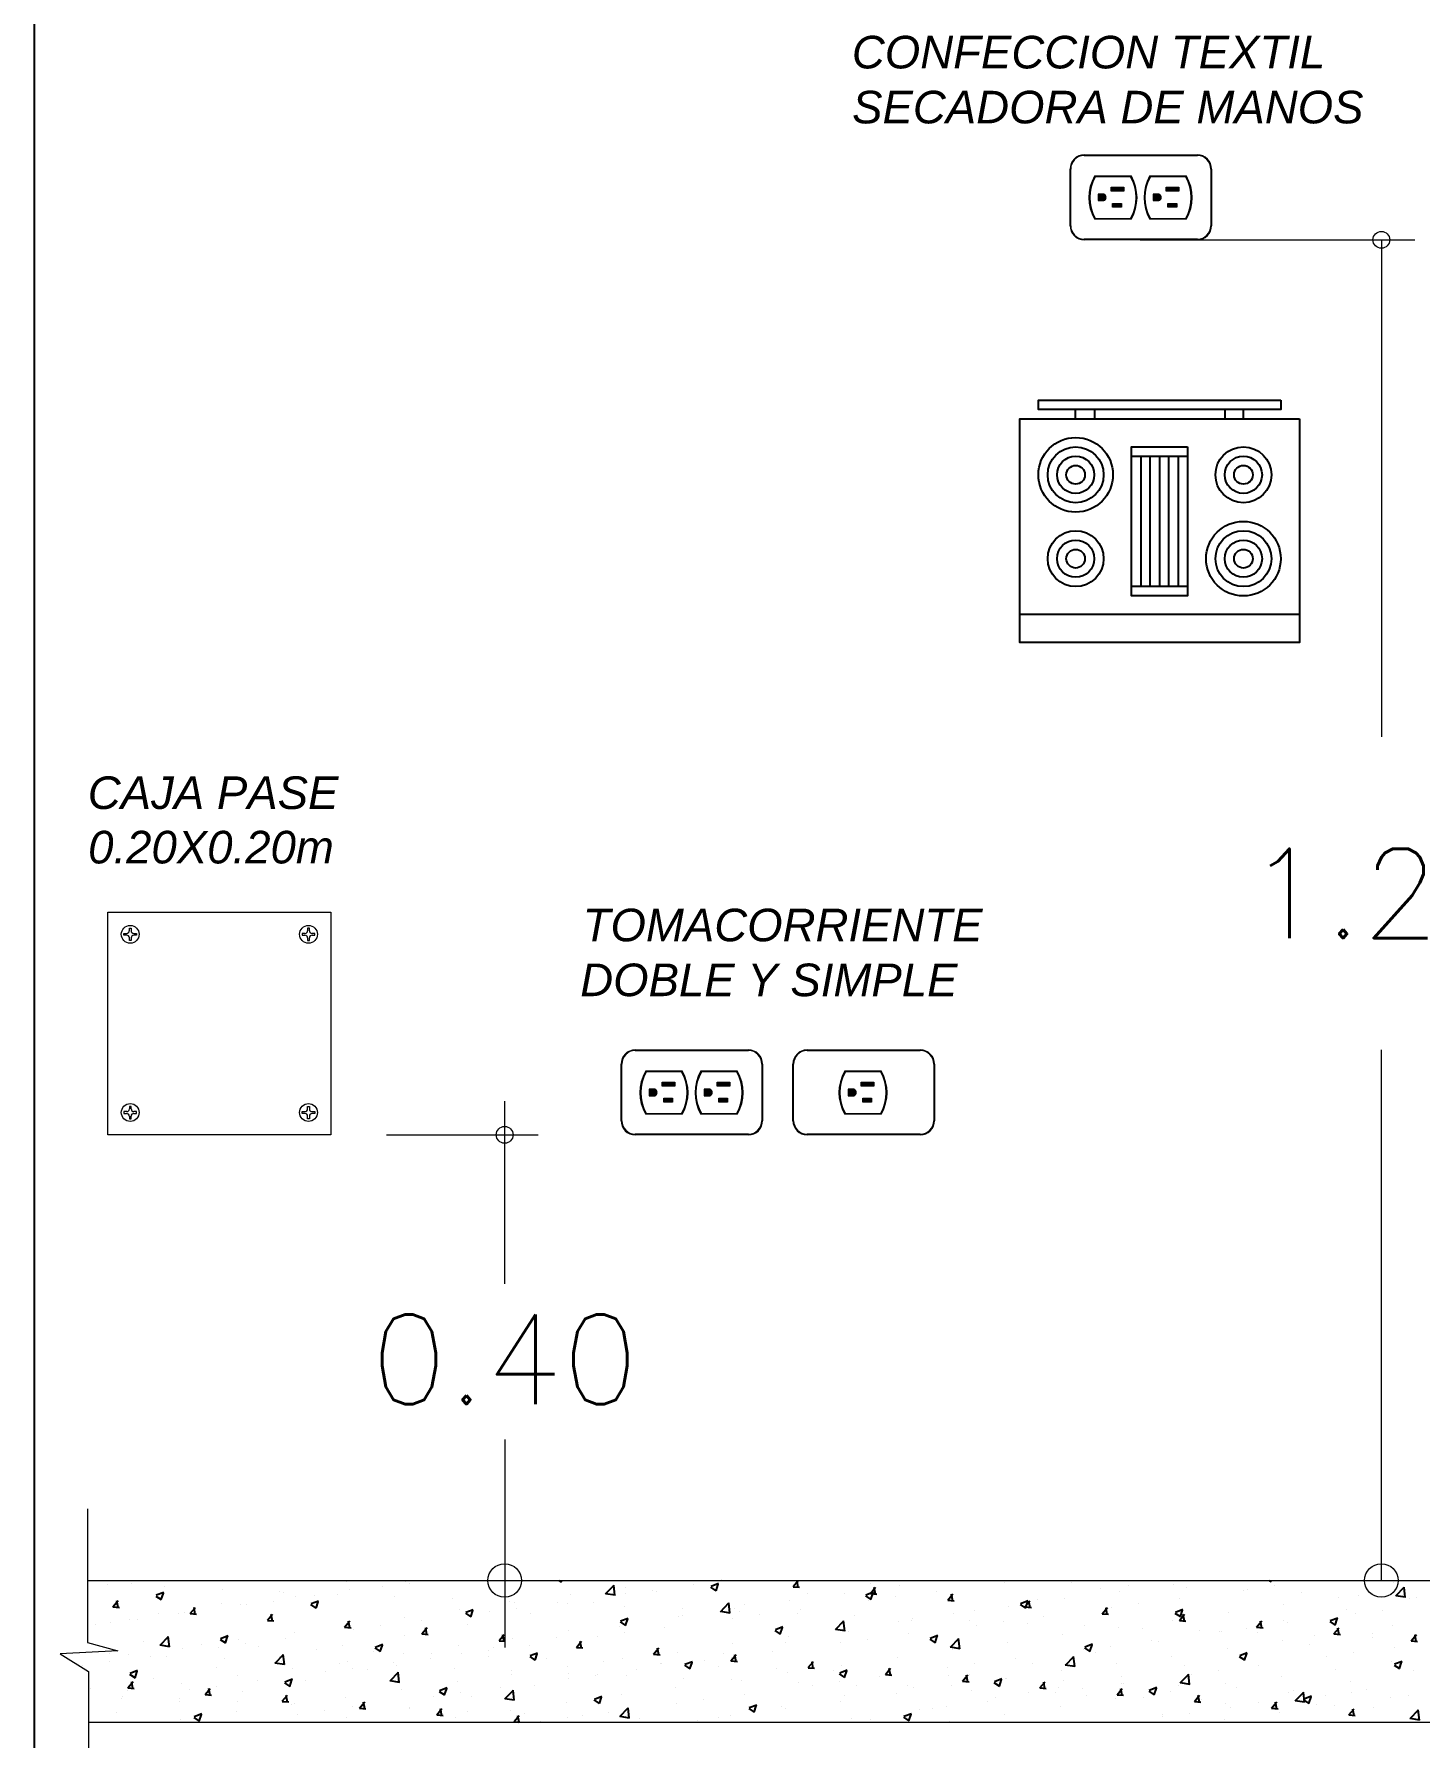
# Model space of a CAD drawing. Header units: inches. Extents: x 1693 to 10990, y 1878 to 5055.
# Drawn here: x 1761.98 to 1780.81, y 2192.87 to 2216.02 of the extents above; entities that cross this region are included whole.
import ezdxf

# ---------------------------------------------------------------- set-up
doc = ezdxf.new("R2010")
doc.units = ezdxf.units.IN
doc.layers.add('00 LEYENDA', color=3, linetype='Continuous', lineweight=9)
doc.layers.add('DETALLE2', color=1, linetype='Continuous', lineweight=5)
doc.layers.add('DETALLE', color=3, linetype='Continuous')
doc.styles.add('Arial cursiva', font='ariali.ttf')
doc.styles.add('Romans', font='romans.shx')

# ---------------------------------------------------------------- blocks, each defined once
blk = doc.blocks.new('_Small')
at = {"color": 0, "linetype": 'ByBlock', "lineweight": -2}
blk.add_circle((0, 0), 0.25, dxfattribs=at)
blk = doc.blocks.new('_Origin')
at = {"color": 0, "linetype": 'ByBlock', "lineweight": -2}
blk.add_line((0, 0), (-1, 0), dxfattribs=at)
blk.add_circle((0, 0), 0.5, dxfattribs=at)

msp = doc.modelspace()

# ---------------------------------------------------------------- hatches: boundary and pattern name
at = {"layer": 'DETALLE2'}
h = msp.add_hatch(color=256, dxfattribs=at)
h.dxf.hatch_style = 1
h.set_gradient(color1=(58, 62, 56), rotation=270, one_color=1, tint=1, name='INVCURVED')
h.paths.add_polyline_path([(1776.44, 2213.847), (1776.44, 2213.759), (1776.516, 2213.759, 0.74044), (1776.516, 2213.847)])
h = msp.add_hatch(color=256, dxfattribs=at)
h.dxf.hatch_style = 1
h.set_gradient(color1=(58, 62, 56), rotation=270, one_color=1, tint=1, name='INVCURVED')
h.paths.add_polyline_path([(1776.789, 2213.886), (1776.789, 2213.941), (1776.616, 2213.941), (1776.616, 2213.886)])
h = msp.add_hatch(color=256, dxfattribs=at)
h.dxf.hatch_style = 1
h.set_gradient(color1=(58, 62, 56), rotation=270, one_color=1, tint=1, name='INVCURVED')
h.paths.add_polyline_path([(1777.188, 2213.847), (1777.188, 2213.759), (1777.265, 2213.759, 0.74044), (1777.265, 2213.847)])
h = msp.add_hatch(color=256, dxfattribs=at)
h.dxf.hatch_style = 1
h.set_gradient(color1=(58, 62, 56), rotation=270, one_color=1, tint=1, name='INVCURVED')
h.paths.add_polyline_path([(1777.538, 2213.886), (1777.538, 2213.941), (1777.365, 2213.941), (1777.365, 2213.886)])
h = msp.add_hatch(color=256, dxfattribs=at)
h.dxf.hatch_style = 1
h.set_gradient(color1=(58, 62, 56), rotation=270, one_color=1, tint=1, name='INVCURVED')
h.paths.add_polyline_path([(1776.758, 2213.722), (1776.637, 2213.722), (1776.637, 2213.669), (1776.758, 2213.669)])
h = msp.add_hatch(color=256, dxfattribs=at)
h.dxf.hatch_style = 1
h.set_gradient(color1=(58, 62, 56), rotation=270, one_color=1, tint=1, name='INVCURVED')
h.paths.add_polyline_path([(1777.507, 2213.722), (1777.386, 2213.722), (1777.386, 2213.669), (1777.507, 2213.669)])
h = msp.add_hatch(color=256, dxfattribs=at)
h.dxf.hatch_style = 1
h.set_gradient(color1=(58, 62, 56), rotation=270, one_color=1, tint=1, name='INVCURVED')
h.paths.add_polyline_path([(1770.687, 2201.722), (1770.687, 2201.777), (1770.514, 2201.777), (1770.514, 2201.722)])
h = msp.add_hatch(color=256, dxfattribs=at)
h.dxf.hatch_style = 1
h.set_gradient(color1=(58, 62, 56), rotation=270, one_color=1, tint=1, name='INVCURVED')
h.paths.add_polyline_path([(1771.436, 2201.722), (1771.436, 2201.777), (1771.263, 2201.777), (1771.263, 2201.722)])
h = msp.add_hatch(color=256, dxfattribs=at)
h.dxf.hatch_style = 1
h.set_gradient(color1=(58, 62, 56), rotation=270, one_color=1, tint=1, name='INVCURVED')
h.paths.add_polyline_path([(1773.392, 2201.722), (1773.392, 2201.777), (1773.22, 2201.777), (1773.22, 2201.722)])
h = msp.add_hatch(color=256, dxfattribs=at)
h.dxf.hatch_style = 1
h.set_gradient(color1=(58, 62, 56), rotation=270, one_color=1, tint=1, name='INVCURVED')
h.paths.add_polyline_path([(1770.337, 2201.683), (1770.337, 2201.595), (1770.414, 2201.595, 0.74044), (1770.414, 2201.683)])
h = msp.add_hatch(color=256, dxfattribs=at)
h.dxf.hatch_style = 1
h.set_gradient(color1=(58, 62, 56), rotation=270, one_color=1, tint=1, name='INVCURVED')
h.paths.add_polyline_path([(1770.656, 2201.559), (1770.535, 2201.559), (1770.535, 2201.505), (1770.656, 2201.505)])
h = msp.add_hatch(color=256, dxfattribs=at)
h.dxf.hatch_style = 1
h.set_gradient(color1=(58, 62, 56), rotation=270, one_color=1, tint=1, name='INVCURVED')
h.paths.add_polyline_path([(1771.086, 2201.683), (1771.086, 2201.595), (1771.162, 2201.595, 0.74044), (1771.162, 2201.683)])
h = msp.add_hatch(color=256, dxfattribs=at)
h.dxf.hatch_style = 1
h.set_gradient(color1=(58, 62, 56), rotation=270, one_color=1, tint=1, name='INVCURVED')
h.paths.add_polyline_path([(1771.404, 2201.559), (1771.284, 2201.559), (1771.284, 2201.505), (1771.404, 2201.505)])
h = msp.add_hatch(color=256, dxfattribs=at)
h.dxf.hatch_style = 1
h.set_gradient(color1=(58, 62, 56), rotation=270, one_color=1, tint=1, name='INVCURVED')
h.paths.add_polyline_path([(1773.043, 2201.683), (1773.043, 2201.595), (1773.119, 2201.595, 0.74044), (1773.119, 2201.683)])
h = msp.add_hatch(color=256, dxfattribs=at)
h.dxf.hatch_style = 1
h.set_gradient(color1=(58, 62, 56), rotation=270, one_color=1, tint=1, name='INVCURVED')
h.paths.add_polyline_path([(1773.361, 2201.559), (1773.24, 2201.559), (1773.24, 2201.505), (1773.361, 2201.505)])

# ---------------------------------------------------------------- linework, layer by layer
at = {"color": 3, "lineweight": 5}
for p, q in [((1777.01, 2213.227), (1780.744, 2213.227)), ((1766.77, 2201.063), (1768.83, 2201.063)), ((1766.77, 2195.006), (1768.83, 2195.006)), ((1777.01, 2195.006), (1780.744, 2195.006))]:
    msp.add_line(p, q, dxfattribs=at)
at = {"color": 6, "lineweight": 5}
for p, q in [((1780.289, 2213.227), (1780.289, 2206.471)), ((1780.289, 2195.461), (1780.289, 2202.217)), ((1768.374, 2199.038), (1768.374, 2201.519)), ((1768.374, 2196.92), (1768.374, 2194.094))]:
    msp.add_line(p, q, dxfattribs=at)
at = {"color": 0}
for p, q in [((1776.134, 2210.793), (1776.134, 2210.919)), ((1776.388, 2210.919), (1776.388, 2210.793)), ((1778.161, 2210.919), (1778.161, 2210.793)), ((1778.414, 2210.793), (1778.414, 2210.919)), ((1776.894, 2210.286), (1777.654, 2210.286)), ((1777.021, 2210.286), (1777.021, 2208.513)), ((1777.148, 2208.513), (1777.148, 2210.286)), ((1777.274, 2210.286), (1777.274, 2208.513)), ((1777.401, 2208.513), (1777.401, 2210.286)), ((1777.528, 2210.286), (1777.528, 2208.513)), ((1777.654, 2208.513), (1776.894, 2208.513)), ((1779.174, 2208.133), (1775.374, 2208.133))]:
    msp.add_line(p, q, dxfattribs=at)
at = {"color": 3, "linetype": 'Continuous'}
for p, q in [((1762.974, 2194.954), (1762.974, 2194.954)), ((1763.296, 2194.969), (1763.296, 2194.969)), ((1763.633, 2194.795), (1763.706, 2194.746)), ((1763.639, 2194.809), (1763.741, 2194.848)), ((1763.706, 2194.746), (1763.736, 2194.834)), ((1763.755, 2194.921), (1763.755, 2194.921)), ((1764.537, 2194.888), (1764.537, 2194.888)), ((1765.318, 2194.855), (1765.318, 2194.855)), ((1765.372, 2194.845), (1765.372, 2194.845)), ((1765.529, 2194.788), (1765.529, 2194.788)), ((1765.787, 2194.797), (1765.787, 2194.797)), ((1766.099, 2194.822), (1766.099, 2194.822)), ((1766.226, 2194.992), (1766.226, 2194.992)), ((1766.268, 2194.882), (1766.268, 2194.882)), ((1766.711, 2194.918), (1766.711, 2194.918)), ((1766.881, 2194.789), (1766.881, 2194.789)), ((1767.028, 2194.991), (1767.028, 2194.991)), ((1767.078, 2194.967), (1767.078, 2194.967)), ((1769.11, 2195.006), (1769.143, 2194.984)), ((1769.143, 2194.984), (1769.15, 2195.006)), ((1769.262, 2194.811), (1769.262, 2194.811)), ((1769.743, 2194.83), (1769.874, 2194.809)), ((1769.746, 2194.824), (1769.86, 2194.943)), ((1769.873, 2194.804), (1769.857, 2194.943)), ((1770.013, 2194.914), (1770.013, 2194.914)), ((1770.016, 2194.827), (1770.016, 2194.827)), ((1770.383, 2194.875), (1770.383, 2194.875)), ((1770.434, 2194.851), (1770.434, 2194.851)), ((1770.937, 2194.948), (1770.937, 2194.948)), ((1771.173, 2194.916), (1771.246, 2194.867)), ((1771.179, 2194.929), (1771.282, 2194.968)), ((1771.247, 2194.866), (1771.276, 2194.955)), ((1771.287, 2194.998), (1771.287, 2194.998)), ((1771.315, 2195.003), (1771.314, 2195.006)), ((1772.295, 2194.923), (1772.365, 2195.006)), ((1772.295, 2194.922), (1772.382, 2194.914)), ((1772.365, 2194.911), (1772.348, 2195.003)), ((1772.492, 2194.823), (1772.492, 2194.823)), ((1772.986, 2194.827), (1772.986, 2194.827)), ((1773.277, 2194.798), (1773.35, 2194.749)), ((1773.283, 2194.812), (1773.385, 2194.851)), ((1773.345, 2194.969), (1773.345, 2194.969)), ((1773.345, 2194.831), (1773.415, 2194.915)), ((1773.345, 2194.83), (1773.432, 2194.822)), ((1773.35, 2194.749), (1773.38, 2194.838)), ((1773.414, 2194.819), (1773.397, 2194.911)), ((1773.688, 2194.784), (1773.688, 2194.784)), ((1773.746, 2194.936), (1773.746, 2194.936)), ((1774.242, 2194.857), (1774.242, 2194.857)), ((1774.395, 2194.739), (1774.465, 2194.823)), ((1774.464, 2194.727), (1774.447, 2194.819)), ((1775.167, 2194.978), (1775.167, 2194.978)), ((1776.075, 2194.973), (1776.075, 2194.973)), ((1776.465, 2194.897), (1776.465, 2194.897)), ((1776.731, 2194.859), (1776.731, 2194.859)), ((1776.857, 2194.94), (1776.857, 2194.94)), ((1777.47, 2194.952), (1777.47, 2194.952)), ((1777.638, 2194.907), (1777.638, 2194.907)), ((1778.42, 2194.874), (1778.42, 2194.874)), ((1778.472, 2194.887), (1778.472, 2194.887)), ((1778.759, 2195.006), (1778.787, 2194.987)), ((1778.787, 2194.987), (1778.793, 2195.006)), ((1778.839, 2194.935), (1778.839, 2194.935)), ((1779.201, 2194.841), (1779.201, 2194.841)), ((1779.674, 2195.005), (1779.674, 2195.005)), ((1779.982, 2194.808), (1779.982, 2194.808)), ((1780.455, 2194.972), (1780.455, 2194.972)), ((1780.464, 2194.881), (1780.464, 2194.881)), ((1780.484, 2194.802), (1780.614, 2194.782)), ((1780.487, 2194.797), (1780.601, 2194.915)), ((1780.614, 2194.776), (1780.597, 2194.915)), ((1763.049, 2194.648), (1763.12, 2194.732)), ((1763.049, 2194.648), (1763.137, 2194.64)), ((1763.119, 2194.637), (1763.102, 2194.728)), ((1763.665, 2194.552), (1763.665, 2194.552)), ((1763.941, 2194.554), (1763.941, 2194.554)), ((1764.017, 2194.575), (1764.017, 2194.575)), ((1764.099, 2194.556), (1764.17, 2194.641)), ((1764.099, 2194.556), (1764.187, 2194.548)), ((1764.169, 2194.545), (1764.152, 2194.637)), ((1764.519, 2194.699), (1764.519, 2194.699)), ((1764.777, 2194.685), (1764.777, 2194.685)), ((1764.866, 2194.676), (1764.866, 2194.676)), ((1765.232, 2194.724), (1765.232, 2194.724)), ((1765.736, 2194.678), (1765.809, 2194.629)), ((1765.742, 2194.691), (1765.845, 2194.731)), ((1765.81, 2194.629), (1765.839, 2194.717)), ((1767.662, 2194.756), (1767.662, 2194.756)), ((1767.762, 2194.607), (1767.762, 2194.607)), ((1767.84, 2194.561), (1767.913, 2194.512)), ((1767.846, 2194.574), (1767.948, 2194.613)), ((1767.913, 2194.512), (1767.943, 2194.6)), ((1768.171, 2194.584), (1768.171, 2194.584)), ((1768.443, 2194.723), (1768.443, 2194.723)), ((1768.501, 2194.701), (1768.501, 2194.701)), ((1768.538, 2194.632), (1768.538, 2194.632)), ((1768.726, 2194.558), (1768.726, 2194.558)), ((1769.092, 2194.705), (1769.092, 2194.705)), ((1769.225, 2194.69), (1769.225, 2194.69)), ((1769.58, 2194.705), (1769.58, 2194.705)), ((1770.006, 2194.657), (1770.006, 2194.657)), ((1770.787, 2194.624), (1770.787, 2194.624)), ((1771.305, 2194.587), (1771.436, 2194.567)), ((1771.308, 2194.582), (1771.422, 2194.701)), ((1771.435, 2194.562), (1771.419, 2194.701)), ((1771.495, 2194.63), (1771.495, 2194.63)), ((1771.569, 2194.591), (1771.569, 2194.591)), ((1771.638, 2194.676), (1771.638, 2194.676)), ((1772.247, 2194.733), (1772.247, 2194.733)), ((1772.35, 2194.558), (1772.35, 2194.558)), ((1772.397, 2194.614), (1772.397, 2194.614)), ((1773.322, 2194.736), (1773.322, 2194.736)), ((1774.395, 2194.738), (1774.482, 2194.731)), ((1774.758, 2194.604), (1774.758, 2194.604)), ((1775.219, 2194.646), (1775.219, 2194.646)), ((1775.38, 2194.681), (1775.453, 2194.632)), ((1775.386, 2194.695), (1775.489, 2194.734)), ((1775.445, 2194.647), (1775.515, 2194.731)), ((1775.445, 2194.646), (1775.532, 2194.639)), ((1775.454, 2194.632), (1775.483, 2194.72)), ((1775.514, 2194.635), (1775.497, 2194.727)), ((1775.611, 2194.75), (1775.611, 2194.75)), ((1775.979, 2194.756), (1775.979, 2194.756)), ((1776.494, 2194.555), (1776.582, 2194.547)), ((1776.495, 2194.555), (1776.565, 2194.639)), ((1776.564, 2194.544), (1776.547, 2194.635)), ((1776.627, 2194.644), (1776.627, 2194.644)), ((1776.993, 2194.692), (1776.993, 2194.692)), ((1777.484, 2194.564), (1777.557, 2194.515)), ((1777.49, 2194.577), (1777.592, 2194.617)), ((1777.548, 2194.765), (1777.548, 2194.765)), ((1777.557, 2194.515), (1777.587, 2194.603)), ((1778.213, 2194.575), (1778.213, 2194.575)), ((1778.964, 2194.678), (1778.964, 2194.678)), ((1779.704, 2194.772), (1779.704, 2194.772)), ((1779.819, 2194.609), (1779.819, 2194.609)), ((1779.932, 2194.553), (1779.932, 2194.553)), ((1780.299, 2194.601), (1780.299, 2194.601)), ((1780.673, 2194.756), (1780.673, 2194.756)), ((1780.764, 2194.775), (1780.764, 2194.775)), ((1762.811, 2194.406), (1762.811, 2194.406)), ((1763.021, 2194.433), (1763.021, 2194.433)), ((1763.278, 2194.481), (1763.278, 2194.481)), ((1763.387, 2194.481), (1763.387, 2194.481)), ((1765.149, 2194.465), (1765.22, 2194.549)), ((1765.149, 2194.464), (1765.237, 2194.456)), ((1765.219, 2194.453), (1765.202, 2194.545)), ((1766.199, 2194.373), (1766.27, 2194.457)), ((1766.199, 2194.372), (1766.286, 2194.364)), ((1766.25, 2194.394), (1766.25, 2194.394)), ((1766.268, 2194.361), (1766.252, 2194.453)), ((1766.326, 2194.341), (1766.326, 2194.341)), ((1766.692, 2194.389), (1766.692, 2194.389)), ((1767.011, 2194.504), (1767.011, 2194.504)), ((1767.247, 2194.462), (1767.247, 2194.462)), ((1767.249, 2194.281), (1767.319, 2194.365)), ((1767.318, 2194.269), (1767.301, 2194.361)), ((1767.873, 2194.412), (1767.873, 2194.412)), ((1769.244, 2194.323), (1769.244, 2194.323)), ((1769.931, 2194.383), (1769.931, 2194.383)), ((1769.943, 2194.444), (1770.016, 2194.394)), ((1769.95, 2194.457), (1770.052, 2194.496)), ((1769.995, 2194.426), (1769.995, 2194.426)), ((1770.017, 2194.394), (1770.046, 2194.483)), ((1770.552, 2194.371), (1770.552, 2194.371)), ((1770.735, 2194.52), (1770.735, 2194.52)), ((1770.784, 2194.53), (1770.784, 2194.53)), ((1771.477, 2194.493), (1771.477, 2194.493)), ((1771.843, 2194.541), (1771.843, 2194.541)), ((1772.047, 2194.326), (1772.12, 2194.277)), ((1772.053, 2194.34), (1772.156, 2194.379)), ((1772.12, 2194.277), (1772.15, 2194.366)), ((1772.868, 2194.345), (1772.998, 2194.325)), ((1772.87, 2194.34), (1772.984, 2194.459)), ((1772.968, 2194.339), (1772.968, 2194.339)), ((1772.997, 2194.319), (1772.981, 2194.458)), ((1773.132, 2194.525), (1773.132, 2194.525)), ((1773.728, 2194.449), (1773.728, 2194.449)), ((1773.904, 2194.457), (1773.904, 2194.457)), ((1773.913, 2194.492), (1773.913, 2194.492)), ((1774.48, 2194.552), (1774.48, 2194.552)), ((1774.694, 2194.459), (1774.694, 2194.459)), ((1774.782, 2194.401), (1774.782, 2194.401)), ((1775.148, 2194.449), (1775.148, 2194.449)), ((1775.476, 2194.426), (1775.476, 2194.426)), ((1775.703, 2194.522), (1775.703, 2194.522)), ((1776.257, 2194.393), (1776.257, 2194.393)), ((1776.713, 2194.371), (1776.713, 2194.371)), ((1777.038, 2194.36), (1777.038, 2194.36)), ((1777.452, 2194.465), (1777.452, 2194.465)), ((1777.544, 2194.463), (1777.615, 2194.547)), ((1777.544, 2194.463), (1777.632, 2194.455)), ((1777.614, 2194.452), (1777.597, 2194.543)), ((1777.82, 2194.327), (1777.82, 2194.327)), ((1778.454, 2194.358), (1778.454, 2194.358)), ((1778.594, 2194.372), (1778.665, 2194.456)), ((1778.594, 2194.371), (1778.682, 2194.363)), ((1778.664, 2194.36), (1778.647, 2194.452)), ((1778.965, 2194.463), (1778.965, 2194.463)), ((1779.008, 2194.431), (1779.008, 2194.431)), ((1779.587, 2194.447), (1779.66, 2194.398)), ((1779.594, 2194.46), (1779.696, 2194.499)), ((1779.644, 2194.28), (1779.715, 2194.364)), ((1779.661, 2194.398), (1779.69, 2194.486)), ((1779.714, 2194.268), (1779.697, 2194.36)), ((1780.446, 2194.394), (1780.446, 2194.394)), ((1763.47, 2194.173), (1763.47, 2194.173)), ((1763.689, 2194.131), (1763.819, 2194.11)), ((1763.691, 2194.125), (1763.805, 2194.244)), ((1763.818, 2194.105), (1763.802, 2194.244)), ((1764.252, 2194.14), (1764.252, 2194.14)), ((1764.481, 2194.098), (1764.481, 2194.098)), ((1764.507, 2194.206), (1764.579, 2194.157)), ((1764.513, 2194.219), (1764.615, 2194.259)), ((1764.58, 2194.157), (1764.609, 2194.245)), ((1764.76, 2194.198), (1764.76, 2194.198)), ((1764.847, 2194.146), (1764.847, 2194.146)), ((1765.033, 2194.107), (1765.033, 2194.107)), ((1765.402, 2194.219), (1765.402, 2194.219)), ((1765.511, 2194.301), (1765.511, 2194.301)), ((1766.166, 2194.118), (1766.166, 2194.118)), ((1766.616, 2194.102), (1766.719, 2194.141)), ((1766.683, 2194.039), (1766.713, 2194.128)), ((1767.019, 2194.265), (1767.019, 2194.265)), ((1767.249, 2194.28), (1767.336, 2194.273)), ((1767.744, 2194.12), (1767.744, 2194.12)), ((1768.223, 2194.09), (1768.223, 2194.09)), ((1768.299, 2194.189), (1768.369, 2194.273)), ((1768.299, 2194.188), (1768.386, 2194.181)), ((1768.368, 2194.177), (1768.351, 2194.269)), ((1768.484, 2194.214), (1768.484, 2194.214)), ((1768.707, 2194.128), (1768.707, 2194.128)), ((1769.077, 2194.237), (1769.077, 2194.237)), ((1769.348, 2194.096), (1769.436, 2194.089)), ((1769.349, 2194.097), (1769.419, 2194.181)), ((1769.418, 2194.086), (1769.401, 2194.177)), ((1769.631, 2194.25), (1769.631, 2194.25)), ((1769.998, 2194.298), (1769.998, 2194.298)), ((1770.398, 2194.005), (1770.469, 2194.089)), ((1771.477, 2194.143), (1771.477, 2194.143)), ((1772.197, 2194.164), (1772.197, 2194.164)), ((1772.229, 2194.246), (1772.229, 2194.246)), ((1772.937, 2194.158), (1772.937, 2194.158)), ((1773.051, 2194.311), (1773.051, 2194.311)), ((1773.303, 2194.206), (1773.303, 2194.206)), ((1773.857, 2194.279), (1773.857, 2194.279)), ((1774.151, 2194.209), (1774.223, 2194.16)), ((1774.157, 2194.222), (1774.259, 2194.262)), ((1774.224, 2194.16), (1774.253, 2194.248)), ((1774.43, 2194.103), (1774.56, 2194.083)), ((1774.432, 2194.098), (1774.546, 2194.216)), ((1774.559, 2194.077), (1774.543, 2194.216)), ((1775.201, 2194.159), (1775.201, 2194.159)), ((1775.962, 2194.268), (1775.962, 2194.268)), ((1776.254, 2194.092), (1776.327, 2194.043)), ((1776.26, 2194.105), (1776.363, 2194.145)), ((1776.327, 2194.043), (1776.357, 2194.131)), ((1776.608, 2194.115), (1776.608, 2194.115)), ((1777.163, 2194.188), (1777.163, 2194.188)), ((1777.258, 2194.17), (1777.258, 2194.17)), ((1778.087, 2194.31), (1778.087, 2194.31)), ((1778.112, 2194.316), (1778.112, 2194.316)), ((1778.601, 2194.294), (1778.601, 2194.294)), ((1778.946, 2194.191), (1778.946, 2194.191)), ((1779.316, 2194.141), (1779.316, 2194.141)), ((1779.382, 2194.261), (1779.382, 2194.261)), ((1779.644, 2194.279), (1779.732, 2194.271)), ((1779.686, 2194.284), (1779.686, 2194.284)), ((1780.164, 2194.228), (1780.164, 2194.228)), ((1780.17, 2194.288), (1780.17, 2194.288)), ((1780.468, 2194.097), (1780.468, 2194.097)), ((1780.694, 2194.188), (1780.765, 2194.272)), ((1780.694, 2194.187), (1780.781, 2194.179)), ((1780.763, 2194.176), (1780.747, 2194.268)), ((1762.997, 2194.01), (1762.997, 2194.01)), ((1763.002, 2193.904), (1763.002, 2193.904)), ((1763.26, 2193.994), (1763.26, 2193.994)), ((1763.556, 2193.976), (1763.556, 2193.976)), ((1763.779, 2193.976), (1763.779, 2193.976)), ((1763.999, 2194.088), (1763.999, 2194.088)), ((1764.56, 2193.943), (1764.56, 2193.943)), ((1765.251, 2193.888), (1765.381, 2193.868)), ((1765.253, 2193.883), (1765.367, 2194.002)), ((1765.312, 2193.972), (1765.312, 2193.972)), ((1765.342, 2193.91), (1765.342, 2193.91)), ((1765.38, 2193.863), (1765.364, 2194.002)), ((1765.814, 2194.074), (1765.814, 2194.074)), ((1766.123, 2193.877), (1766.123, 2193.877)), ((1766.233, 2193.907), (1766.233, 2193.907)), ((1766.596, 2194.041), (1766.596, 2194.041)), ((1766.61, 2194.089), (1766.683, 2194.04)), ((1766.862, 2193.885), (1766.862, 2193.885)), ((1766.993, 2194.017), (1766.993, 2194.017)), ((1767.37, 2193.944), (1767.37, 2193.944)), ((1767.377, 2194.008), (1767.377, 2194.008)), ((1767.786, 2194.007), (1767.786, 2194.007)), ((1768.153, 2194.055), (1768.153, 2194.055)), ((1768.158, 2193.975), (1768.158, 2193.975)), ((1768.714, 2193.971), (1768.786, 2193.922)), ((1768.72, 2193.985), (1768.822, 2194.024)), ((1768.787, 2193.922), (1768.817, 2194.011)), ((1768.94, 2193.942), (1768.94, 2193.942)), ((1769.721, 2193.909), (1769.721, 2193.909)), ((1769.978, 2193.939), (1769.978, 2193.939)), ((1770.398, 2194.005), (1770.486, 2193.997)), ((1770.468, 2193.994), (1770.451, 2194.085)), ((1770.49, 2193.871), (1770.49, 2193.871)), ((1770.502, 2193.876), (1770.502, 2193.876)), ((1770.717, 2194.033), (1770.717, 2194.033)), ((1770.823, 2193.868), (1770.926, 2193.907)), ((1770.89, 2193.805), (1770.92, 2193.893)), ((1771.091, 2193.915), (1771.091, 2193.915)), ((1771.343, 2194.017), (1771.343, 2194.017)), ((1771.448, 2193.914), (1771.519, 2193.998)), ((1771.448, 2193.913), (1771.536, 2193.905)), ((1771.458, 2193.964), (1771.458, 2193.964)), ((1771.518, 2193.902), (1771.501, 2193.994)), ((1772.012, 2194.037), (1772.012, 2194.037)), ((1772.498, 2193.822), (1772.569, 2193.906)), ((1772.568, 2193.81), (1772.551, 2193.902)), ((1773.71, 2193.962), (1773.71, 2193.962)), ((1774.462, 2194.065), (1774.462, 2194.065)), ((1774.763, 2193.872), (1774.763, 2193.872)), ((1775.318, 2193.945), (1775.318, 2193.945)), ((1775.551, 2193.877), (1775.551, 2193.877)), ((1775.992, 2193.86), (1776.122, 2193.84)), ((1775.994, 2193.855), (1776.108, 2193.974)), ((1776.121, 2193.835), (1776.105, 2193.974)), ((1776.242, 2194.067), (1776.242, 2194.067)), ((1776.405, 2194.023), (1776.405, 2194.023)), ((1776.695, 2193.884), (1776.695, 2193.884)), ((1777.435, 2193.978), (1777.435, 2193.978)), ((1778.195, 2194.088), (1778.195, 2194.088)), ((1778.358, 2193.975), (1778.43, 2193.926)), ((1778.364, 2193.988), (1778.466, 2194.027)), ((1778.431, 2193.925), (1778.461, 2194.014)), ((1778.463, 2193.995), (1778.463, 2193.995)), ((1779.547, 2193.975), (1779.547, 2193.975)), ((1779.914, 2194.024), (1779.914, 2194.024)), ((1780.428, 2193.907), (1780.428, 2193.907)), ((1780.467, 2193.871), (1780.57, 2193.91)), ((1780.534, 2193.808), (1780.564, 2193.897)), ((1762.636, 2193.855), (1762.636, 2193.855)), ((1763.252, 2193.547), (1763.323, 2193.631)), ((1763.277, 2193.734), (1763.35, 2193.685)), ((1763.283, 2193.747), (1763.385, 2193.786)), ((1763.322, 2193.536), (1763.305, 2193.627)), ((1763.35, 2193.685), (1763.38, 2193.773)), ((1763.605, 2193.679), (1763.605, 2193.679)), ((1764.458, 2193.825), (1764.458, 2193.825)), ((1764.742, 2193.71), (1764.742, 2193.71)), ((1765.017, 2193.642), (1765.017, 2193.642)), ((1765.386, 2193.63), (1765.489, 2193.669)), ((1765.453, 2193.567), (1765.483, 2193.656)), ((1765.493, 2193.813), (1765.493, 2193.813)), ((1765.663, 2193.651), (1765.663, 2193.651)), ((1765.941, 2193.764), (1765.941, 2193.764)), ((1766.307, 2193.812), (1766.307, 2193.812)), ((1766.516, 2193.797), (1766.516, 2193.797)), ((1766.813, 2193.646), (1766.943, 2193.626)), ((1766.816, 2193.641), (1766.93, 2193.76)), ((1766.904, 2193.844), (1766.904, 2193.844)), ((1766.942, 2193.62), (1766.926, 2193.759)), ((1767.686, 2193.811), (1767.686, 2193.811)), ((1767.727, 2193.633), (1767.727, 2193.633)), ((1768.466, 2193.726), (1768.466, 2193.726)), ((1768.467, 2193.778), (1768.467, 2193.778)), ((1769.226, 2193.836), (1769.226, 2193.836)), ((1769.246, 2193.672), (1769.246, 2193.672)), ((1769.248, 2193.745), (1769.248, 2193.745)), ((1769.613, 2193.721), (1769.613, 2193.721)), ((1769.636, 2193.724), (1769.636, 2193.724)), ((1770.03, 2193.712), (1770.03, 2193.712)), ((1770.167, 2193.794), (1770.167, 2193.794)), ((1770.811, 2193.679), (1770.811, 2193.679)), ((1770.817, 2193.854), (1770.89, 2193.805)), ((1771.284, 2193.843), (1771.284, 2193.843)), ((1771.459, 2193.655), (1771.459, 2193.655)), ((1771.592, 2193.646), (1771.592, 2193.646)), ((1772.065, 2193.81), (1772.065, 2193.81)), ((1772.211, 2193.758), (1772.211, 2193.758)), ((1772.498, 2193.821), (1772.586, 2193.813)), ((1772.847, 2193.777), (1772.847, 2193.777)), ((1772.918, 2193.629), (1772.918, 2193.629)), ((1772.921, 2193.737), (1772.994, 2193.688)), ((1772.927, 2193.75), (1773.029, 2193.79)), ((1772.95, 2193.852), (1772.95, 2193.852)), ((1772.994, 2193.688), (1773.024, 2193.776)), ((1773.472, 2193.702), (1773.472, 2193.702)), ((1773.548, 2193.73), (1773.619, 2193.814)), ((1773.548, 2193.729), (1773.635, 2193.721)), ((1773.617, 2193.718), (1773.601, 2193.81)), ((1773.628, 2193.744), (1773.628, 2193.744)), ((1774.397, 2193.824), (1774.397, 2193.824)), ((1774.409, 2193.711), (1774.409, 2193.711)), ((1774.598, 2193.638), (1774.668, 2193.722)), ((1774.598, 2193.637), (1774.685, 2193.63)), ((1774.667, 2193.626), (1774.65, 2193.718)), ((1774.697, 2193.73), (1774.697, 2193.73)), ((1775.03, 2193.633), (1775.133, 2193.672)), ((1775.097, 2193.571), (1775.127, 2193.659)), ((1775.184, 2193.671), (1775.184, 2193.671)), ((1775.191, 2193.678), (1775.191, 2193.678)), ((1775.648, 2193.546), (1775.718, 2193.63)), ((1775.717, 2193.534), (1775.7, 2193.626)), ((1775.944, 2193.781), (1775.944, 2193.781)), ((1775.972, 2193.645), (1775.972, 2193.645)), ((1776.755, 2193.702), (1776.755, 2193.702)), ((1777.556, 2193.613), (1777.67, 2193.732)), ((1777.609, 2193.848), (1777.609, 2193.848)), ((1777.683, 2193.593), (1777.667, 2193.732)), ((1777.702, 2193.732), (1777.702, 2193.732)), ((1778.069, 2193.781), (1778.069, 2193.781)), ((1778.623, 2193.854), (1778.623, 2193.854)), ((1778.929, 2193.703), (1778.929, 2193.703)), ((1779.668, 2193.797), (1779.668, 2193.797)), ((1779.875, 2193.629), (1779.875, 2193.629)), ((1780.461, 2193.857), (1780.534, 2193.808)), ((1780.729, 2193.776), (1780.729, 2193.776)), ((1762.751, 2193.532), (1762.751, 2193.532)), ((1763.171, 2193.399), (1763.171, 2193.399)), ((1763.179, 2193.429), (1763.179, 2193.429)), ((1763.242, 2193.507), (1763.242, 2193.507)), ((1763.252, 2193.547), (1763.34, 2193.539)), ((1763.96, 2193.396), (1763.96, 2193.396)), ((1763.981, 2193.601), (1763.981, 2193.601)), ((1764.096, 2193.521), (1764.096, 2193.521)), ((1764.302, 2193.455), (1764.373, 2193.54)), ((1764.302, 2193.455), (1764.39, 2193.447)), ((1764.372, 2193.444), (1764.355, 2193.536)), ((1764.462, 2193.569), (1764.462, 2193.569)), ((1764.809, 2193.504), (1764.809, 2193.504)), ((1765.352, 2193.364), (1765.423, 2193.448)), ((1765.38, 2193.617), (1765.453, 2193.567)), ((1765.422, 2193.352), (1765.405, 2193.444)), ((1766.215, 2193.42), (1766.215, 2193.42)), ((1766.975, 2193.53), (1766.975, 2193.53)), ((1767.401, 2193.429), (1767.401, 2193.429)), ((1767.484, 2193.499), (1767.557, 2193.45)), ((1767.49, 2193.513), (1767.592, 2193.552)), ((1767.557, 2193.45), (1767.587, 2193.539)), ((1767.768, 2193.478), (1767.768, 2193.478)), ((1767.929, 2193.431), (1767.929, 2193.431)), ((1768.322, 2193.551), (1768.322, 2193.551)), ((1768.375, 2193.404), (1768.505, 2193.384)), ((1768.378, 2193.399), (1768.492, 2193.517)), ((1768.505, 2193.378), (1768.488, 2193.517)), ((1768.782, 2193.578), (1768.782, 2193.578)), ((1769.593, 2193.395), (1769.696, 2193.435)), ((1769.661, 2193.333), (1769.69, 2193.421)), ((1769.96, 2193.452), (1769.96, 2193.452)), ((1770.699, 2193.546), (1770.699, 2193.546)), ((1771.627, 2193.459), (1771.627, 2193.459)), ((1772.374, 2193.613), (1772.374, 2193.613)), ((1772.552, 2193.581), (1772.552, 2193.581)), ((1772.99, 2193.437), (1772.99, 2193.437)), ((1773.155, 2193.58), (1773.155, 2193.58)), ((1773.693, 2193.475), (1773.693, 2193.475)), ((1773.844, 2193.584), (1773.844, 2193.584)), ((1773.937, 2193.547), (1773.937, 2193.547)), ((1774.444, 2193.578), (1774.444, 2193.578)), ((1774.718, 2193.514), (1774.718, 2193.514)), ((1775.024, 2193.62), (1775.097, 2193.571)), ((1775.048, 2193.409), (1775.048, 2193.409)), ((1775.499, 2193.481), (1775.499, 2193.481)), ((1775.648, 2193.545), (1775.735, 2193.538)), ((1775.857, 2193.489), (1775.857, 2193.489)), ((1775.902, 2193.555), (1775.902, 2193.555)), ((1776.223, 2193.538), (1776.223, 2193.538)), ((1776.281, 2193.448), (1776.281, 2193.448)), ((1776.677, 2193.397), (1776.677, 2193.397)), ((1776.698, 2193.454), (1776.768, 2193.538)), ((1776.698, 2193.454), (1776.785, 2193.446)), ((1776.767, 2193.443), (1776.75, 2193.534)), ((1776.753, 2193.612), (1776.753, 2193.612)), ((1776.778, 2193.611), (1776.778, 2193.611)), ((1777.062, 2193.415), (1777.062, 2193.415)), ((1777.128, 2193.503), (1777.201, 2193.453)), ((1777.134, 2193.516), (1777.236, 2193.555)), ((1777.201, 2193.453), (1777.231, 2193.542)), ((1777.417, 2193.491), (1777.417, 2193.491)), ((1777.535, 2193.579), (1777.535, 2193.579)), ((1777.554, 2193.618), (1777.684, 2193.598)), ((1777.747, 2193.362), (1777.818, 2193.447)), ((1777.817, 2193.351), (1777.8, 2193.442)), ((1778.177, 2193.6), (1778.177, 2193.6)), ((1778.316, 2193.546), (1778.316, 2193.546)), ((1779.022, 2193.483), (1779.022, 2193.483)), ((1779.097, 2193.513), (1779.097, 2193.513)), ((1779.119, 2193.371), (1779.233, 2193.49)), ((1779.162, 2193.398), (1779.162, 2193.398)), ((1779.245, 2193.35), (1779.229, 2193.489)), ((1779.237, 2193.399), (1779.34, 2193.438)), ((1779.305, 2193.336), (1779.334, 2193.425)), ((1779.529, 2193.446), (1779.529, 2193.446)), ((1779.879, 2193.48), (1779.879, 2193.48)), ((1780.083, 2193.519), (1780.083, 2193.519)), ((1780.41, 2193.42), (1780.41, 2193.42)), ((1780.66, 2193.447), (1780.66, 2193.447)), ((1763.102, 2193.211), (1763.102, 2193.211)), ((1763.955, 2193.358), (1763.955, 2193.358)), ((1764.156, 2193.158), (1764.259, 2193.197)), ((1764.224, 2193.095), (1764.253, 2193.184)), ((1764.724, 2193.223), (1764.724, 2193.223)), ((1764.742, 2193.363), (1764.742, 2193.363)), ((1765.352, 2193.363), (1765.44, 2193.355)), ((1765.475, 2193.326), (1765.475, 2193.326)), ((1765.523, 2193.33), (1765.523, 2193.33)), ((1765.556, 2193.187), (1765.556, 2193.187)), ((1765.922, 2193.235), (1765.922, 2193.235)), ((1766.304, 2193.297), (1766.304, 2193.297)), ((1766.402, 2193.272), (1766.473, 2193.356)), ((1766.402, 2193.271), (1766.489, 2193.263)), ((1766.472, 2193.26), (1766.455, 2193.352)), ((1766.477, 2193.308), (1766.477, 2193.308)), ((1767.075, 2193.285), (1767.075, 2193.285)), ((1767.086, 2193.264), (1767.086, 2193.264)), ((1767.452, 2193.18), (1767.522, 2193.264)), ((1767.452, 2193.179), (1767.539, 2193.172)), ((1767.521, 2193.168), (1767.504, 2193.26)), ((1767.867, 2193.231), (1767.867, 2193.231)), ((1768.448, 2193.239), (1768.448, 2193.239)), ((1768.502, 2193.088), (1768.572, 2193.172)), ((1768.57, 2193.082), (1768.554, 2193.168)), ((1768.649, 2193.198), (1768.649, 2193.198)), ((1769.208, 2193.349), (1769.208, 2193.349)), ((1769.43, 2193.165), (1769.43, 2193.165)), ((1769.587, 2193.382), (1769.66, 2193.333)), ((1769.782, 2193.216), (1769.782, 2193.216)), ((1769.94, 2193.156), (1770.054, 2193.275)), ((1770.067, 2193.136), (1770.051, 2193.275)), ((1770.706, 2193.338), (1770.706, 2193.338)), ((1771.073, 2193.386), (1771.073, 2193.386)), ((1771.442, 2193.168), (1771.442, 2193.168)), ((1771.691, 2193.265), (1771.764, 2193.216)), ((1771.697, 2193.278), (1771.799, 2193.318)), ((1771.764, 2193.216), (1771.794, 2193.304)), ((1772.137, 2193.291), (1772.137, 2193.291)), ((1772.193, 2193.271), (1772.193, 2193.271)), ((1772.932, 2193.365), (1772.932, 2193.365)), ((1773.8, 2193.161), (1773.903, 2193.2)), ((1773.868, 2193.098), (1773.897, 2193.187)), ((1774.012, 2193.247), (1774.012, 2193.247)), ((1774.194, 2193.262), (1774.194, 2193.262)), ((1774.378, 2193.295), (1774.378, 2193.295)), ((1774.933, 2193.368), (1774.933, 2193.368)), ((1775.166, 2193.184), (1775.166, 2193.184)), ((1775.926, 2193.294), (1775.926, 2193.294)), ((1777.314, 2193.19), (1777.314, 2193.19)), ((1777.683, 2193.203), (1777.683, 2193.203)), ((1777.747, 2193.362), (1777.835, 2193.354)), ((1777.843, 2193.382), (1777.843, 2193.382)), ((1778.168, 2193.336), (1778.168, 2193.336)), ((1778.238, 2193.276), (1778.238, 2193.276)), ((1778.625, 2193.349), (1778.625, 2193.349)), ((1778.797, 2193.271), (1778.868, 2193.355)), ((1778.797, 2193.27), (1778.885, 2193.262)), ((1778.867, 2193.259), (1778.85, 2193.351)), ((1778.911, 2193.216), (1778.911, 2193.216)), ((1779.116, 2193.376), (1779.246, 2193.356)), ((1779.231, 2193.385), (1779.304, 2193.336)), ((1779.406, 2193.316), (1779.406, 2193.316)), ((1779.65, 2193.31), (1779.65, 2193.31)), ((1779.847, 2193.179), (1779.918, 2193.263)), ((1779.847, 2193.178), (1779.935, 2193.17)), ((1779.917, 2193.167), (1779.9, 2193.259)), ((1780.187, 2193.283), (1780.187, 2193.283)), ((1780.681, 2193.129), (1780.795, 2193.247)), ((1780.808, 2193.108), (1780.791, 2193.247)), ((1763.964, 2193.113), (1763.964, 2193.113)), ((1764.15, 2193.144), (1764.223, 2193.095)), ((1766.222, 2193.138), (1766.222, 2193.138)), ((1767.709, 2193.145), (1767.709, 2193.145)), ((1768.502, 2193.087), (1768.566, 2193.082)), ((1768.861, 2193.095), (1768.861, 2193.095)), ((1769.228, 2193.143), (1769.228, 2193.143)), ((1769.937, 2193.161), (1770.068, 2193.141)), ((1770.211, 2193.132), (1770.211, 2193.132)), ((1770.993, 2193.099), (1770.993, 2193.099)), ((1771.283, 2193.144), (1771.283, 2193.144)), ((1773.087, 2193.125), (1773.087, 2193.125)), ((1773.341, 2193.116), (1773.341, 2193.116)), ((1773.794, 2193.148), (1773.867, 2193.099)), ((1774.426, 2193.09), (1774.426, 2193.09)), ((1776.003, 2193.082), (1776.006, 2193.083)), ((1777.317, 2193.155), (1777.317, 2193.155)), ((1778.159, 2193.113), (1778.159, 2193.113)), ((1780.678, 2193.134), (1780.808, 2193.113))]:
    msp.add_line(p, q, dxfattribs=at)
at = {"color": 0}
for points in [[(1778.921, 2211.046), (1778.921, 2210.919), (1775.628, 2210.919), (1775.628, 2211.046)], [(1779.174, 2210.793), (1779.174, 2207.753), (1775.374, 2207.753), (1775.374, 2210.793)], [(1777.654, 2210.413), (1777.654, 2208.386), (1776.894, 2208.386), (1776.894, 2210.413)]]:
    msp.add_lwpolyline(points, close=True, dxfattribs=at)
for centre, radius in [((1776.134, 2210.033), 0.507), ((1776.134, 2210.033), 0.38), ((1778.414, 2210.033), 0.38), ((1776.134, 2210.033), 0.253), ((1776.134, 2210.033), 0.127), ((1778.414, 2210.033), 0.253), ((1778.414, 2210.033), 0.127), ((1778.414, 2208.893), 0.507), ((1776.134, 2208.893), 0.38), ((1776.134, 2208.893), 0.253), ((1778.414, 2208.893), 0.38), ((1778.414, 2208.893), 0.253), ((1776.134, 2208.893), 0.127), ((1778.414, 2208.893), 0.127)]:
    msp.add_circle(centre, radius, dxfattribs=at)
at = {"layer": 'DETALLE', "ltscale": 5}
msp.add_line((1761.978, 2251.006), (1761.978, 2189.594), dxfattribs=at)
at = {"layer": 'DETALLE2'}
for p, q in [((1776.25, 2214.381), (1777.789, 2214.381)), ((1776.25, 2214.371), (1777.789, 2214.371)), ((1776.058, 2213.419), (1776.058, 2214.189)), ((1776.068, 2213.419), (1776.068, 2214.189)), ((1776.891, 2214.09), (1776.391, 2214.09)), ((1776.881, 2214.084), (1776.401, 2214.084)), ((1777.64, 2214.09), (1777.139, 2214.09)), ((1777.63, 2214.084), (1777.149, 2214.084)), ((1777.972, 2214.189), (1777.972, 2213.419)), ((1777.982, 2214.189), (1777.982, 2213.419)), ((1776.44, 2213.849), (1776.44, 2213.759)), ((1776.516, 2213.847), (1776.44, 2213.847)), ((1776.616, 2213.886), (1776.616, 2213.941)), ((1776.616, 2213.941), (1776.789, 2213.941)), ((1776.789, 2213.886), (1776.616, 2213.886)), ((1776.789, 2213.941), (1776.789, 2213.886)), ((1777.188, 2213.849), (1777.188, 2213.759)), ((1777.265, 2213.847), (1777.188, 2213.847)), ((1777.365, 2213.886), (1777.365, 2213.941)), ((1777.365, 2213.941), (1777.538, 2213.941)), ((1777.538, 2213.886), (1777.365, 2213.886)), ((1777.538, 2213.941), (1777.538, 2213.886)), ((1776.44, 2213.759), (1776.516, 2213.759)), ((1776.637, 2213.669), (1776.637, 2213.722)), ((1776.637, 2213.722), (1776.758, 2213.722)), ((1776.758, 2213.669), (1776.637, 2213.669)), ((1776.758, 2213.722), (1776.758, 2213.669)), ((1777.188, 2213.759), (1777.265, 2213.759)), ((1777.386, 2213.669), (1777.386, 2213.722)), ((1777.386, 2213.722), (1777.507, 2213.722)), ((1777.507, 2213.669), (1777.386, 2213.669)), ((1777.507, 2213.722), (1777.507, 2213.669)), ((1776.391, 2213.513), (1776.891, 2213.513)), ((1776.401, 2213.518), (1776.881, 2213.518)), ((1777.139, 2213.513), (1777.64, 2213.513)), ((1777.149, 2213.518), (1777.63, 2213.518)), ((1777.02, 2213.236), (1776.25, 2213.236)), ((1777.02, 2213.227), (1776.25, 2213.227)), ((1777.789, 2213.236), (1777.02, 2213.236)), ((1777.789, 2213.227), (1777.02, 2213.227)), ((1762.982, 2204.091), (1766.011, 2204.091)), ((1762.982, 2201.063), (1762.982, 2204.091)), ((1766.011, 2204.091), (1766.011, 2201.063)), ((1763.273, 2203.837), (1763.273, 2203.873)), ((1763.273, 2203.873), (1763.297, 2203.873)), ((1763.297, 2203.873), (1763.297, 2203.837)), ((1765.72, 2203.873), (1765.696, 2203.873)), ((1765.696, 2203.873), (1765.696, 2203.837)), ((1765.72, 2203.837), (1765.72, 2203.873)), ((1763.2, 2203.776), (1763.2, 2203.801)), ((1763.2, 2203.801), (1763.236, 2203.801)), ((1763.237, 2203.776), (1763.2, 2203.776)), ((1763.273, 2203.704), (1763.273, 2203.74)), ((1763.297, 2203.704), (1763.273, 2203.704)), ((1763.297, 2203.74), (1763.297, 2203.704)), ((1763.333, 2203.801), (1763.369, 2203.801)), ((1763.369, 2203.776), (1763.333, 2203.776)), ((1763.369, 2203.801), (1763.369, 2203.776)), ((1765.66, 2203.801), (1765.623, 2203.801)), ((1765.623, 2203.801), (1765.623, 2203.776)), ((1765.623, 2203.776), (1765.66, 2203.776)), ((1765.696, 2203.74), (1765.696, 2203.704)), ((1765.696, 2203.704), (1765.72, 2203.704)), ((1765.72, 2203.704), (1765.72, 2203.74)), ((1765.792, 2203.801), (1765.756, 2203.801)), ((1765.756, 2203.776), (1765.792, 2203.776)), ((1765.792, 2203.776), (1765.792, 2203.801)), ((1770.148, 2202.217), (1771.687, 2202.217)), ((1770.148, 2202.207), (1771.687, 2202.207)), ((1772.484, 2202.217), (1774.023, 2202.217)), ((1772.484, 2202.207), (1774.023, 2202.207)), ((1769.956, 2201.255), (1769.956, 2202.025)), ((1769.965, 2201.255), (1769.965, 2202.025)), ((1771.87, 2202.025), (1771.87, 2201.255)), ((1771.88, 2202.025), (1771.88, 2201.255)), ((1772.291, 2201.255), (1772.291, 2202.025)), ((1772.301, 2201.255), (1772.301, 2202.025)), ((1774.206, 2202.025), (1774.206, 2201.255)), ((1774.215, 2202.025), (1774.215, 2201.255)), ((1770.789, 2201.926), (1770.289, 2201.926)), ((1770.779, 2201.92), (1770.299, 2201.92)), ((1770.514, 2201.722), (1770.514, 2201.777)), ((1770.514, 2201.777), (1770.687, 2201.777)), ((1770.687, 2201.777), (1770.687, 2201.722)), ((1771.538, 2201.926), (1771.037, 2201.926)), ((1771.528, 2201.92), (1771.047, 2201.92)), ((1771.263, 2201.722), (1771.263, 2201.777)), ((1771.263, 2201.777), (1771.436, 2201.777)), ((1771.436, 2201.777), (1771.436, 2201.722)), ((1773.495, 2201.926), (1772.994, 2201.926)), ((1773.485, 2201.92), (1773.004, 2201.92)), ((1773.22, 2201.722), (1773.22, 2201.777)), ((1773.22, 2201.777), (1773.392, 2201.777)), ((1773.392, 2201.777), (1773.392, 2201.722)), ((1770.337, 2201.685), (1770.337, 2201.595)), ((1770.414, 2201.683), (1770.337, 2201.683)), ((1770.337, 2201.595), (1770.414, 2201.595)), ((1770.687, 2201.722), (1770.514, 2201.722)), ((1770.535, 2201.505), (1770.535, 2201.559)), ((1770.535, 2201.559), (1770.656, 2201.559)), ((1770.656, 2201.505), (1770.535, 2201.505)), ((1770.656, 2201.559), (1770.656, 2201.505)), ((1771.086, 2201.685), (1771.086, 2201.595)), ((1771.162, 2201.683), (1771.086, 2201.683)), ((1771.086, 2201.595), (1771.162, 2201.595)), ((1771.436, 2201.722), (1771.263, 2201.722)), ((1771.284, 2201.505), (1771.284, 2201.559)), ((1771.284, 2201.559), (1771.404, 2201.559)), ((1771.404, 2201.505), (1771.284, 2201.505)), ((1771.404, 2201.559), (1771.404, 2201.505)), ((1773.043, 2201.685), (1773.043, 2201.595)), ((1773.119, 2201.683), (1773.043, 2201.683)), ((1773.043, 2201.595), (1773.119, 2201.595)), ((1773.392, 2201.722), (1773.22, 2201.722)), ((1773.24, 2201.505), (1773.24, 2201.559)), ((1773.24, 2201.559), (1773.361, 2201.559)), ((1773.361, 2201.505), (1773.24, 2201.505)), ((1773.361, 2201.559), (1773.361, 2201.505)), ((1763.237, 2201.378), (1763.2, 2201.378)), ((1763.2, 2201.378), (1763.2, 2201.354)), ((1763.2, 2201.354), (1763.236, 2201.354)), ((1763.297, 2201.45), (1763.273, 2201.45)), ((1763.273, 2201.45), (1763.273, 2201.414)), ((1763.273, 2201.317), (1763.273, 2201.281)), ((1763.273, 2201.281), (1763.297, 2201.281)), ((1763.297, 2201.414), (1763.297, 2201.45)), ((1763.297, 2201.281), (1763.297, 2201.317)), ((1763.369, 2201.378), (1763.333, 2201.378)), ((1763.333, 2201.354), (1763.369, 2201.354)), ((1763.369, 2201.354), (1763.369, 2201.378)), ((1765.623, 2201.354), (1765.623, 2201.378)), ((1765.623, 2201.378), (1765.66, 2201.378)), ((1765.66, 2201.354), (1765.623, 2201.354)), ((1765.696, 2201.414), (1765.696, 2201.45)), ((1765.696, 2201.45), (1765.72, 2201.45)), ((1765.696, 2201.281), (1765.696, 2201.317)), ((1765.72, 2201.281), (1765.696, 2201.281)), ((1765.72, 2201.45), (1765.72, 2201.414)), ((1765.72, 2201.317), (1765.72, 2201.281)), ((1765.756, 2201.378), (1765.792, 2201.378)), ((1765.792, 2201.354), (1765.756, 2201.354)), ((1765.792, 2201.378), (1765.792, 2201.354)), ((1770.289, 2201.349), (1770.789, 2201.349)), ((1770.299, 2201.354), (1770.779, 2201.354)), ((1771.037, 2201.349), (1771.538, 2201.349)), ((1771.047, 2201.354), (1771.528, 2201.354)), ((1772.994, 2201.349), (1773.495, 2201.349)), ((1773.004, 2201.354), (1773.485, 2201.354)), ((1766.011, 2201.063), (1762.982, 2201.063)), ((1770.918, 2201.072), (1770.148, 2201.072)), ((1770.918, 2201.063), (1770.148, 2201.063)), ((1771.687, 2201.072), (1770.918, 2201.072)), ((1771.687, 2201.063), (1770.918, 2201.063)), ((1773.253, 2201.072), (1772.484, 2201.072)), ((1773.253, 2201.063), (1772.484, 2201.063)), ((1774.023, 2201.072), (1773.253, 2201.072)), ((1774.023, 2201.063), (1773.253, 2201.063)), ((1762.706, 2195.978), (1762.706, 2194.162)), ((1762.706, 2195.006), (1832.523, 2195.006)), ((1762.706, 2194.162), (1763.115, 2194.051)), ((1763.115, 2194.051), (1762.333, 2194.009)), ((1762.333, 2194.009), (1762.717, 2193.771)), ((1762.717, 2193.771), (1762.717, 2192.199)), ((1762.717, 2193.082), (1832.534, 2193.082))]:
    msp.add_line(p, q, dxfattribs=at)
for centre in [(1763.285, 2203.788), (1765.708, 2203.788), (1763.285, 2201.366), (1765.708, 2201.366)]:
    msp.add_circle(centre, 0.121, dxfattribs=at)
for centre, radius, start, end in [((1776.25, 2214.189), 0.192, 90, 180), ((1776.25, 2214.189), 0.183, 90, 180), ((1777.789, 2214.189), 0.192, 0, 90), ((1777.789, 2214.189), 0.183, 360, 90), ((1776.897, 2213.801), 0.583, 150.3208, 209.6792), ((1776.897, 2213.801), 0.571, 150.3208, 209.6792), ((1776.385, 2213.801), 0.571, 330.3208, 29.6792), ((1776.385, 2213.801), 0.583, 330.3208, 29.6792), ((1777.646, 2213.801), 0.583, 150.3208, 209.6792), ((1777.646, 2213.801), 0.571, 150.3208, 209.6792), ((1777.134, 2213.801), 0.571, 330.3208, 29.6792), ((1777.134, 2213.801), 0.583, 330.3208, 29.6792), ((1776.502, 2213.803), 0.0461, 286.9646, 73.0354), ((1777.251, 2213.803), 0.0461, 286.9646, 73.0354), ((1776.25, 2213.419), 0.192, 180, 270), ((1776.25, 2213.419), 0.183, 180, 270), ((1777.789, 2213.419), 0.183, 270, 360), ((1777.789, 2213.419), 0.192, 270, 360), ((1763.236, 2203.837), 0.036, 270, 360), ((1763.333, 2203.837), 0.036, 180, 270), ((1765.66, 2203.837), 0.036, 270, 360), ((1765.756, 2203.837), 0.036, 180, 270), ((1763.237, 2203.74), 0.036, 360, 90), ((1763.334, 2203.739), 0.0367, 90.9572, 179.0428), ((1765.659, 2203.739), 0.0367, 0.9572, 89.0428), ((1765.756, 2203.74), 0.036, 90, 180), ((1770.148, 2202.025), 0.192, 90, 180), ((1770.148, 2202.025), 0.183, 90, 180), ((1771.687, 2202.025), 0.192, 0, 90), ((1771.687, 2202.025), 0.183, 0, 90), ((1772.484, 2202.025), 0.192, 90, 180), ((1772.484, 2202.025), 0.183, 90, 180), ((1774.023, 2202.025), 0.192, 0, 90), ((1774.023, 2202.025), 0.183, 0, 90), ((1770.795, 2201.637), 0.583, 150.3208, 209.6792), ((1770.795, 2201.637), 0.571, 150.3208, 209.6792), ((1770.283, 2201.637), 0.571, 330.3208, 29.6792), ((1770.283, 2201.637), 0.583, 330.3208, 29.6792), ((1771.544, 2201.637), 0.583, 150.3208, 209.6792), ((1771.544, 2201.637), 0.571, 150.3208, 209.6792), ((1771.032, 2201.637), 0.571, 330.3208, 29.6792), ((1771.032, 2201.637), 0.583, 330.3208, 29.6792), ((1773.5, 2201.637), 0.583, 150.3208, 209.6792), ((1773.5, 2201.637), 0.571, 150.3208, 209.6792), ((1772.988, 2201.637), 0.571, 330.3208, 29.6792), ((1772.988, 2201.637), 0.583, 330.3208, 29.6792), ((1770.4, 2201.639), 0.0461, 286.9646, 73.0354), ((1771.149, 2201.639), 0.0461, 286.9646, 73.0354), ((1773.106, 2201.639), 0.0461, 286.9646, 73.0354), ((1763.236, 2201.317), 0.036, 360, 90), ((1763.237, 2201.414), 0.036, 270, 0), ((1763.334, 2201.415), 0.0367, 180.9572, 269.0428), ((1763.333, 2201.317), 0.036, 90, 180), ((1765.659, 2201.415), 0.0367, 270.9572, 359.0428), ((1765.66, 2201.317), 0.036, 360, 90), ((1765.756, 2201.414), 0.036, 180, 270), ((1765.756, 2201.317), 0.036, 90, 180), ((1770.148, 2201.255), 0.192, 180, 270), ((1770.148, 2201.255), 0.183, 180, 270), ((1771.687, 2201.255), 0.183, 270, 0), ((1771.687, 2201.255), 0.192, 270, 0), ((1772.484, 2201.255), 0.192, 180, 270), ((1772.484, 2201.255), 0.183, 180, 270), ((1774.023, 2201.255), 0.183, 270, 0), ((1774.023, 2201.255), 0.192, 270, 0)]:
    msp.add_arc(centre, radius, start, end, dxfattribs=at)

# ---------------------------------------------------------------- block references
at = {"color": 6, "lineweight": 5, "xscale": 0.4557647410608597, "yscale": 0.4557647410608597, "zscale": 0.4557647410608597}
for name, p, rotation in [('_Small', (1780.289, 2213.227), 90), ('_Small', (1768.374, 2201.063), 270), ('_Origin', (1780.289, 2195.006), 270), ('_Origin', (1768.374, 2195.006), 90)]:
    msp.add_blockref(name, p, dxfattribs=dict(at, rotation=rotation))

# ---------------------------------------------------------------- texts
at = {"color": 3, "char_height": 1.2154, "attachment_point": 5, "style": 'Romans'}
for s, insert in [('\\A1;1.20', (1780.289, 2204.344)), ('\\A1;0.40', (1768.374, 2198.012))]:
    msp.add_mtext(s, dxfattribs=dict(at, insert=insert))
at = {"layer": '00 LEYENDA', "color": 4, "style": 'Arial cursiva'}
for s, height, p in [('CONFECCION TEXTIL', 0.44328, (1773.093, 2215.556)), ('SECADORA DE MANOS', 0.44328, (1773.096, 2214.809)), ('CAJA PASE', 0.4433, (1762.708, 2205.491)), ('0.20X0.20m', 0.4433, (1762.713, 2204.751)), ('TOMACORRIENTE', 0.44328, (1769.434, 2203.693)), ('DOBLE Y SIMPLE', 0.44328, (1769.401, 2202.947))]:
    msp.add_text(s, height=height, dxfattribs=at).set_placement(p)

doc.saveas('drawing.dxf')
